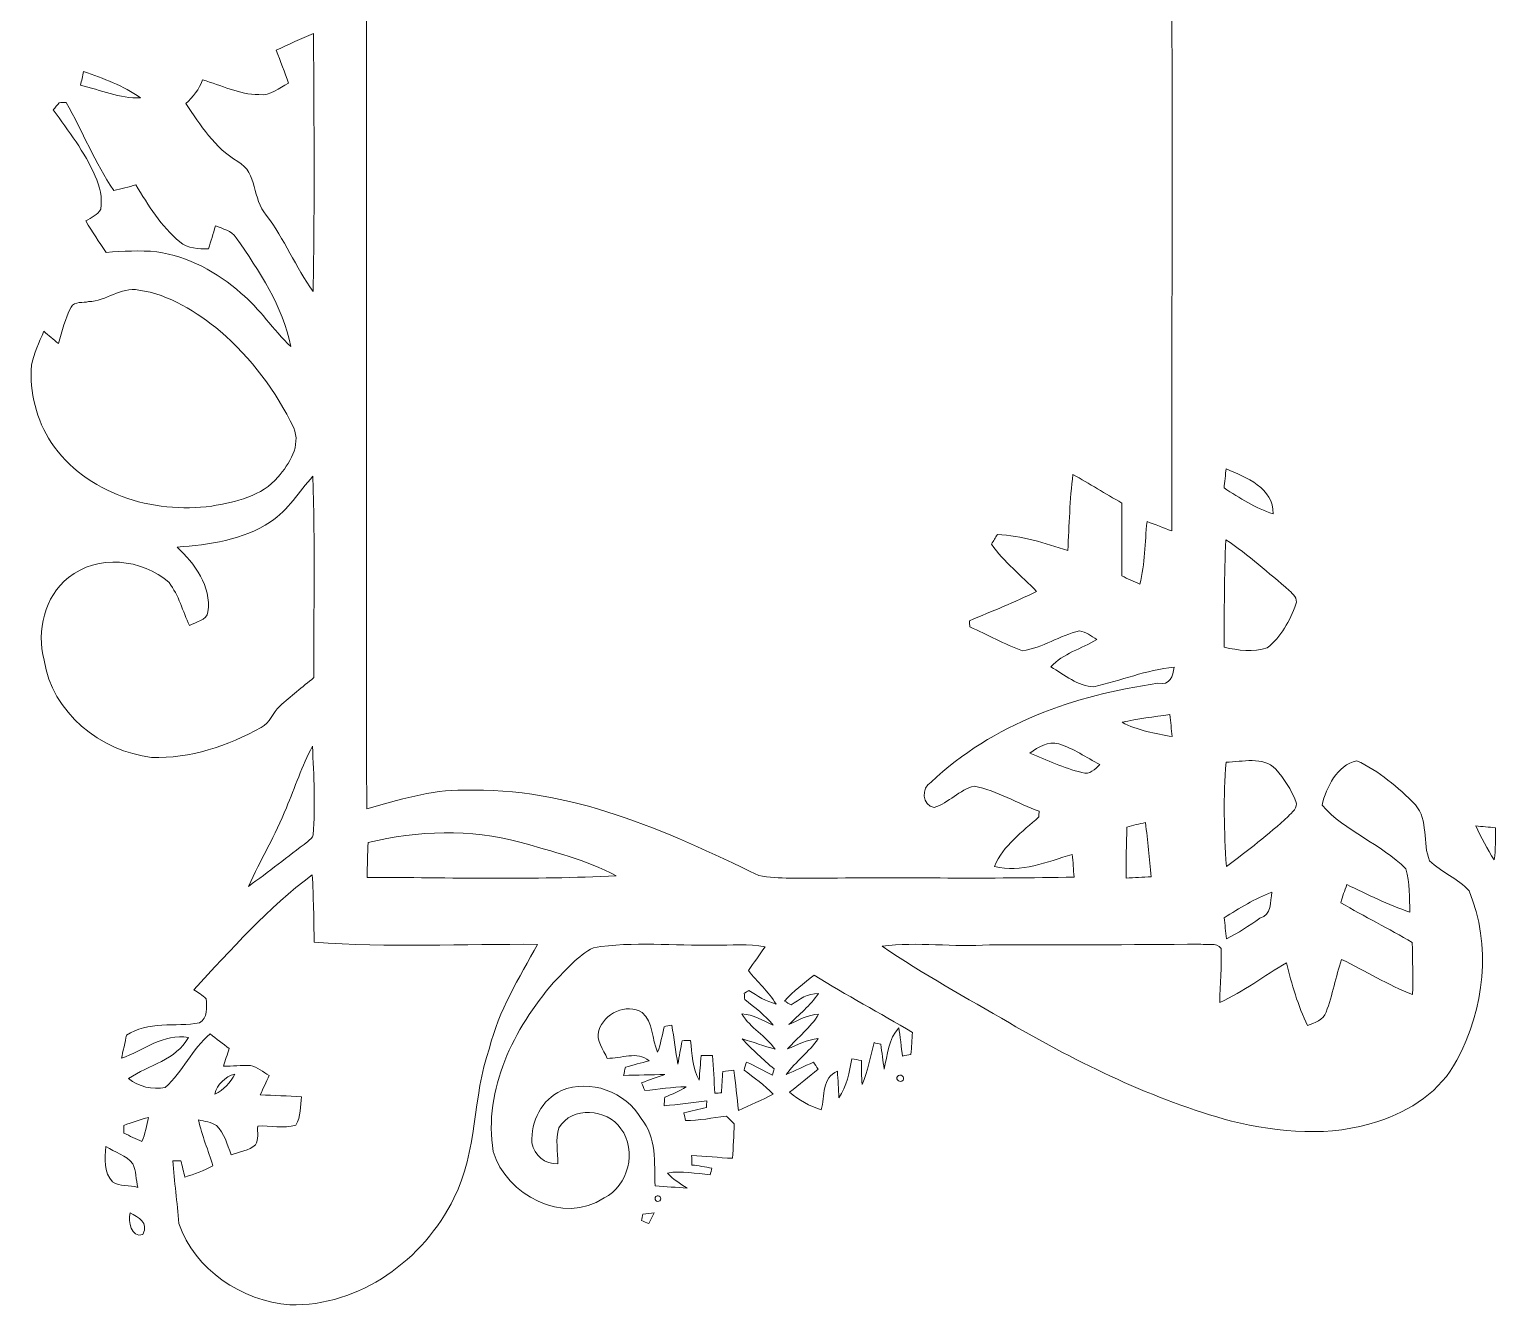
# Model space of a CAD drawing. Header units: centimetres. Extents: x -13.5 to 13.7, y -16.2 to 15.9.
# Drawn here: x -9.41 to 11.26, y -15.43 to 2.59 of the extents above; entities that cross this region are included whole.
import ezdxf

# ---------------------------------------------------------------- set-up
doc = ezdxf.new("R2010")
doc.units = ezdxf.units.CM
doc.header["$MEASUREMENT"] = 0
doc.layers.add('Layer 1', color=7, linetype='Continuous')

msp = doc.modelspace()

# ---------------------------------------------------------------- linework, layer by layer
at = {"layer": 'Layer 1', "color": 252, "lineweight": 9}
for points, knots in [([(-3.5055, 6.69272), (-3.50338, 6.5375), (-3.52314, 6.36781), (-3.65261, 6.26304), (-3.65261, 6.26304), (-3.90696, 5.97905), (-4.3063, 5.95506), (-4.66155, 5.91449), (-4.66155, 5.91449), (-4.65626, 1.14035), (-4.66543, -3.63379), (-4.65696, -8.40793), (-4.65696, -8.40793), (-4.20788, -8.28658), (-3.75632, -8.13312), (-3.28466, -8.14547), (-3.28466, -8.14547), (-1.80864, -8.09361), (-0.42575, -8.71379), (0.87071, -9.34844), (0.87071, -9.34844), (1.16352, -9.39959), (1.46373, -9.38054), (1.76042, -9.38548), (1.76042, -9.38548), (2.9461, -9.37137), (4.13249, -9.39748), (5.31818, -9.36961), (5.31818, -9.36961), (5.31112, -9.26236), (5.30266, -9.15547), (5.29384, -9.04964), (5.29384, -9.04964), (4.93647, -9.15406), (4.57311, -9.31634), (4.19458, -9.21862), (4.19458, -9.21862), (4.31841, -8.92299), (4.59252, -8.73143), (4.82041, -8.52153), (4.82041, -8.52153), (4.82217, -8.50107), (4.82535, -8.4605), (4.82676, -8.44004), (4.82676, -8.44004), (4.51773, -8.3342), (4.23339, -8.15111), (3.91271, -8.0862), (3.91271, -8.0862), (3.70211, -8.13629), (3.55253, -8.32432), (3.34615, -8.38783), (3.34615, -8.38783), (3.17506, -8.36384), (3.15883, -8.10948), (3.30347, -8.03152), (3.30347, -8.03152), (4.16636, -7.20673), (5.33864, -6.80209), (6.5014, -6.63699), (6.5014, -6.63699), (6.67355, -6.6698), (6.71306, -6.53362), (6.72859, -6.41086), (6.72859, -6.41086), (6.33912, -6.44684), (5.97646, -6.60065), (5.59864, -6.68567), (5.59864, -6.68567), (5.3718, -6.6825), (5.17954, -6.51493), (4.99221, -6.40486), (4.99221, -6.40486), (5.15943, -6.2126), (5.42719, -6.15157), (5.6378, -6.01963), (5.6378, -6.01963), (5.56089, -5.97447), (5.48822, -5.90462), (5.39614, -5.89933), (5.39614, -5.89933), (5.11816, -5.96036), (4.87474, -6.13957), (4.59181, -6.17697), (4.59181, -6.17697), (4.33428, -6.08842), (4.09863, -5.94801), (3.8478, -5.84183), (3.8478, -5.84183), (3.84674, -5.81996), (3.84498, -5.77586), (3.84392, -5.75399), (3.84392, -5.75399), (4.16142, -5.62064), (4.48245, -5.49434), (4.79078, -5.34053), (4.79078, -5.34053), (4.58017, -5.11687), (4.32511, -4.93272), (4.15542, -4.67272), (4.15542, -4.67272), (4.18259, -4.62827), (4.20975, -4.58417), (4.23727, -4.54008), (4.23727, -4.54008), (4.58087, -4.55243), (4.90684, -4.66214), (5.2314, -4.76515), (5.2314, -4.76515), (5.24904, -4.40673), (5.25715, -4.04725), (5.30231, -3.69094), (5.30231, -3.69094), (5.53443, -3.82253), (5.76021, -3.96364), (5.99234, -4.09558), (5.99234, -4.09558), (5.99375, -4.43742), (5.99269, -4.77891), (5.99234, -5.1211), (5.99234, -5.1211), (6.0763, -5.16308), (6.16132, -5.20295), (6.2481, -5.24034), (6.2481, -5.24034), (6.31901, -4.95142), (6.31584, -4.6512), (6.34723, -4.35699), (6.34723, -4.35699), (6.46471, -4.3965), (6.57936, -4.44447), (6.69578, -4.48787), (6.69578, -4.48787), (6.70319, -0.7643), (6.6986, 2.95962), (6.69825, 6.68355), (6.69825, 6.68355), (5.92531, 6.73223), (5.14955, 6.69695), (4.37591, 6.70154), (4.37591, 6.70154), (3.91448, 5.9533), (3.04664, 5.40967), (2.14918, 5.51338), (2.14918, 5.51338), (1.26829, 5.55042), (0.45937, 5.96318), (-0.25112, 6.45777), (-0.25112, 6.45777), (-0.43598, 6.56995), (-0.61025, 6.75481), (-0.84873, 6.70648), (-0.84873, 6.70648), (-1.7342, 6.70754), (-2.62003, 6.71247), (-3.5055, 6.69272), (-3.5055, 6.69272), (-3.5055, 6.69272), (-3.5055, 6.69272), (-3.5055, 6.69272)], [0, 0, 0, 0, 0.02439024, 0.02439024, 0.02439024, 0.02439024, 0.04878049, 0.04878049, 0.04878049, 0.04878049, 0.07317073, 0.07317073, 0.07317073, 0.07317073, 0.09756098, 0.09756098, 0.09756098, 0.09756098, 0.12195122, 0.12195122, 0.12195122, 0.12195122, 0.14634146, 0.14634146, 0.14634146, 0.14634146, 0.17073171, 0.17073171, 0.17073171, 0.17073171, 0.19512195, 0.19512195, 0.19512195, 0.19512195, 0.2195122, 0.2195122, 0.2195122, 0.2195122, 0.24390244, 0.24390244, 0.24390244, 0.24390244, 0.26829268, 0.26829268, 0.26829268, 0.26829268, 0.29268293, 0.29268293, 0.29268293, 0.29268293, 0.31707317, 0.31707317, 0.31707317, 0.31707317, 0.34146341, 0.34146341, 0.34146341, 0.34146341, 0.36585366, 0.36585366, 0.36585366, 0.36585366, 0.3902439, 0.3902439, 0.3902439, 0.3902439, 0.41463415, 0.41463415, 0.41463415, 0.41463415, 0.43902439, 0.43902439, 0.43902439, 0.43902439, 0.46341463, 0.46341463, 0.46341463, 0.46341463, 0.48780488, 0.48780488, 0.48780488, 0.48780488, 0.51219512, 0.51219512, 0.51219512, 0.51219512, 0.53658537, 0.53658537, 0.53658537, 0.53658537, 0.56097561, 0.56097561, 0.56097561, 0.56097561, 0.58536585, 0.58536585, 0.58536585, 0.58536585, 0.6097561, 0.6097561, 0.6097561, 0.6097561, 0.63414634, 0.63414634, 0.63414634, 0.63414634, 0.65853659, 0.65853659, 0.65853659, 0.65853659, 0.68292683, 0.68292683, 0.68292683, 0.68292683, 0.70731707, 0.70731707, 0.70731707, 0.70731707, 0.73170732, 0.73170732, 0.73170732, 0.73170732, 0.75609756, 0.75609756, 0.75609756, 0.75609756, 0.7804878, 0.7804878, 0.7804878, 0.7804878, 0.80487805, 0.80487805, 0.80487805, 0.80487805, 0.82926829, 0.82926829, 0.82926829, 0.82926829, 0.85365854, 0.85365854, 0.85365854, 0.85365854, 0.87804878, 0.87804878, 0.87804878, 0.87804878, 0.90243902, 0.90243902, 0.90243902, 0.90243902, 0.92682927, 0.92682927, 0.92682927, 0.92682927, 0.95121951, 0.95121951, 0.95121951, 0.95121951, 1, 1, 1, 1]), ([(-5.93226, 2.29041), (-5.87405, 2.13589), (-5.81478, 1.98208), (-5.7601, 1.8258), (-5.7601, 1.8258), (-5.89274, 1.75736), (-6.01481, 1.64588), (-6.17673, 1.66423), (-6.17673, 1.66423), (-6.45719, 1.66669), (-6.70766, 1.79899), (-6.97189, 1.87166), (-6.97189, 1.87166), (-7.01599, 1.73901), (-7.10877, 1.63353), (-7.20861, 1.53864), (-7.20861, 1.53864), (-6.99941, 1.23736), (-6.8015, 0.91246), (-6.47624, 0.72301), (-6.47624, 0.72301), (-6.18873, 0.55968), (-6.27516, 0.18961), (-6.07372, -0.03405), (-6.07372, -0.03405), (-5.81901, -0.3713), (-5.6585, -0.76747), (-5.41332, -1.11002), (-5.41332, -1.11002), (-5.38898, 0.10248), (-5.40133, 1.31568), (-5.40662, 2.52818), (-5.40662, 2.52818), (-5.58442, 2.45445), (-5.75728, 2.37013), (-5.93226, 2.29041), (-5.93226, 2.29041), (-5.93226, 2.29041), (-5.93226, 2.29041), (-5.93226, 2.29041)], [0, 0, 0, 0, 0.09090909, 0.09090909, 0.09090909, 0.09090909, 0.18181818, 0.18181818, 0.18181818, 0.18181818, 0.27272727, 0.27272727, 0.27272727, 0.27272727, 0.36363636, 0.36363636, 0.36363636, 0.36363636, 0.45454545, 0.45454545, 0.45454545, 0.45454545, 0.54545455, 0.54545455, 0.54545455, 0.54545455, 0.63636364, 0.63636364, 0.63636364, 0.63636364, 0.72727273, 0.72727273, 0.72727273, 0.72727273, 0.81818182, 0.81818182, 0.81818182, 0.81818182, 1, 1, 1, 1]), ([(-8.64864, 1.98984), (-8.66417, 1.92599), (-8.67863, 1.86178), (-8.69239, 1.79722), (-8.69239, 1.79722), (-8.41405, 1.73196), (-8.13888, 1.60461), (-7.84749, 1.61907), (-7.84749, 1.61907), (-8.08843, 1.79475), (-8.37171, 1.8893), (-8.64864, 1.98984), (-8.64864, 1.98984), (-8.64864, 1.98984), (-8.64864, 1.98984), (-8.64864, 1.98984)], [0, 0, 0, 0, 0.2, 0.2, 0.2, 0.2, 0.4, 0.4, 0.4, 0.4, 0.6, 0.6, 0.6, 0.6, 1, 1, 1, 1]), ([(-8.99437, 1.55098), (-9.02224, 1.51712), (-9.04975, 1.4836), (-9.07692, 1.44938), (-9.07692, 1.44938), (-8.86102, 1.15199), (-8.63524, 0.85531), (-8.48601, 0.51699), (-8.48601, 0.51699), (-8.42004, 0.37094), (-8.38159, 0.21078), (-8.40734, 0.04921), (-8.40734, 0.04921), (-8.45109, -0.03299), (-8.54175, -0.06933), (-8.61619, -0.11695), (-8.61619, -0.11695), (-8.53152, -0.27111), (-8.42886, -0.41328), (-8.3315, -0.56004), (-8.3315, -0.56004), (-8.09408, -0.54346), (-7.85525, -0.52794), (-7.61748, -0.55228), (-7.61748, -0.55228), (-7.17403, -0.6186), (-6.7634, -0.83732), (-6.43038, -1.13295), (-6.43038, -1.13295), (-6.16579, -1.35555), (-5.97494, -1.64871), (-5.728, -1.88931), (-5.728, -1.88931), (-5.83771, -1.31816), (-6.17285, -0.8218), (-6.49846, -0.35331), (-6.49846, -0.35331), (-6.56408, -0.25383), (-6.68614, -0.22631), (-6.79056, -0.18715), (-6.79056, -0.18715), (-6.82055, -0.2951), (-6.85371, -0.40199), (-6.88758, -0.50889), (-6.88758, -0.50889), (-7.02869, -0.51453), (-7.18179, -0.50606), (-7.29433, -0.40976), (-7.29433, -0.40976), (-7.55503, -0.19103), (-7.73813, 0.10248), (-7.91099, 0.3914), (-7.91099, 0.3914), (-8.0147, 0.36424), (-8.11948, 0.33884), (-8.22355, 0.31273), (-8.22355, 0.31273), (-8.49131, 0.7022), (-8.66099, 1.14564), (-8.89488, 1.55416), (-8.89488, 1.55416), (-8.91958, 1.55345), (-8.96967, 1.55169), (-8.99437, 1.55098), (-8.99437, 1.55098), (-8.99437, 1.55098), (-8.99437, 1.55098), (-8.99437, 1.55098)], [0, 0, 0, 0, 0.05555556, 0.05555556, 0.05555556, 0.05555556, 0.11111111, 0.11111111, 0.11111111, 0.11111111, 0.16666667, 0.16666667, 0.16666667, 0.16666667, 0.22222222, 0.22222222, 0.22222222, 0.22222222, 0.27777778, 0.27777778, 0.27777778, 0.27777778, 0.33333333, 0.33333333, 0.33333333, 0.33333333, 0.38888889, 0.38888889, 0.38888889, 0.38888889, 0.44444444, 0.44444444, 0.44444444, 0.44444444, 0.5, 0.5, 0.5, 0.5, 0.55555556, 0.55555556, 0.55555556, 0.55555556, 0.61111111, 0.61111111, 0.61111111, 0.61111111, 0.66666667, 0.66666667, 0.66666667, 0.66666667, 0.72222222, 0.72222222, 0.72222222, 0.72222222, 0.77777778, 0.77777778, 0.77777778, 0.77777778, 0.83333333, 0.83333333, 0.83333333, 0.83333333, 0.88888889, 0.88888889, 0.88888889, 0.88888889, 1, 1, 1, 1]), ([(-8.57844, -1.25501), (-8.65041, -1.27759), (-8.78023, -1.24372), (-8.82539, -1.33156), (-8.82539, -1.33156), (-8.9157, -1.49031), (-8.94533, -1.67446), (-9.00566, -1.84556), (-9.00566, -1.84556), (-9.0748, -1.78876), (-9.14183, -1.7295), (-9.21133, -1.67341), (-9.21133, -1.67341), (-9.27447, -1.82969), (-9.34997, -1.98385), (-9.3856, -2.14966), (-9.3856, -2.14966), (-9.41488, -2.53101), (-9.31398, -2.92189), (-9.10584, -3.24291), (-9.10584, -3.24291), (-8.61936, -3.96011), (-7.67392, -4.25539), (-6.84136, -4.13685), (-6.84136, -4.13685), (-6.50693, -4.07759), (-6.1344, -4.0035), (-5.9058, -3.72693), (-5.9058, -3.72693), (-5.74952, -3.54101), (-5.58054, -3.28842), (-5.68672, -3.03372), (-5.68672, -3.03372), (-5.93614, -2.5176), (-6.28891, -2.04841), (-6.72177, -1.67164), (-6.72177, -1.67164), (-7.05585, -1.39965), (-7.43721, -1.15518), (-7.87077, -1.09062), (-7.87077, -1.09062), (-8.12971, -1.0437), (-8.33009, -1.24725), (-8.57844, -1.25501), (-8.57844, -1.25501), (-8.57844, -1.25501), (-8.57844, -1.25501), (-8.57844, -1.25501)], [0, 0, 0, 0, 0.07692308, 0.07692308, 0.07692308, 0.07692308, 0.15384615, 0.15384615, 0.15384615, 0.15384615, 0.23076923, 0.23076923, 0.23076923, 0.23076923, 0.30769231, 0.30769231, 0.30769231, 0.30769231, 0.38461538, 0.38461538, 0.38461538, 0.38461538, 0.46153846, 0.46153846, 0.46153846, 0.46153846, 0.53846154, 0.53846154, 0.53846154, 0.53846154, 0.61538462, 0.61538462, 0.61538462, 0.61538462, 0.69230769, 0.69230769, 0.69230769, 0.69230769, 0.76923077, 0.76923077, 0.76923077, 0.76923077, 0.84615385, 0.84615385, 0.84615385, 0.84615385, 1, 1, 1, 1]), ([(-6.01304, -4.35981), (-6.40004, -4.61945), (-6.87841, -4.67943), (-7.33173, -4.71717), (-7.33173, -4.71717), (-7.08372, -4.94789), (-6.84419, -5.27033), (-6.89534, -5.6291), (-6.89534, -5.6291), (-6.91545, -5.75152), (-7.07102, -5.77127), (-7.15498, -5.82243), (-7.15498, -5.82243), (-7.25235, -5.62134), (-7.30527, -5.39415), (-7.44497, -5.21706), (-7.44497, -5.21706), (-7.82456, -4.87733), (-8.45462, -4.81771), (-8.86172, -5.14509), (-8.86172, -5.14509), (-9.20356, -5.41461), (-9.31504, -5.89827), (-9.20568, -6.30926), (-9.20568, -6.30926), (-9.09914, -7.04833), (-8.40734, -7.59619), (-7.68979, -7.68262), (-7.68979, -7.68262), (-7.14758, -7.70238), (-6.61629, -7.51646), (-6.14569, -7.26105), (-6.14569, -7.26105), (-6.01939, -7.19826), (-5.98094, -7.0508), (-5.88357, -6.95872), (-5.88357, -6.95872), (-5.72764, -6.81902), (-5.5636, -6.68955), (-5.40274, -6.55656), (-5.40274, -6.55656), (-5.4045, -5.61005), (-5.38757, -4.6632), (-5.41473, -3.7174), (-5.41473, -3.7174), (-5.61546, -3.93118), (-5.76116, -4.19683), (-6.01304, -4.35981), (-6.01304, -4.35981), (-6.01304, -4.35981), (-6.01304, -4.35981), (-6.01304, -4.35981)], [0, 0, 0, 0, 0.07142857, 0.07142857, 0.07142857, 0.07142857, 0.14285714, 0.14285714, 0.14285714, 0.14285714, 0.21428571, 0.21428571, 0.21428571, 0.21428571, 0.28571429, 0.28571429, 0.28571429, 0.28571429, 0.35714286, 0.35714286, 0.35714286, 0.35714286, 0.42857143, 0.42857143, 0.42857143, 0.42857143, 0.5, 0.5, 0.5, 0.5, 0.57142857, 0.57142857, 0.57142857, 0.57142857, 0.64285714, 0.64285714, 0.64285714, 0.64285714, 0.71428571, 0.71428571, 0.71428571, 0.71428571, 0.78571429, 0.78571429, 0.78571429, 0.78571429, 0.85714286, 0.85714286, 0.85714286, 0.85714286, 1, 1, 1, 1]), ([(7.46236, -3.61192), (7.45531, -3.6793), (7.44155, -3.81371), (7.43449, -3.88109), (7.43449, -3.88109), (7.6511, -4.02679), (7.87688, -4.16543), (8.12594, -4.24904), (8.12594, -4.24904), (8.13264, -3.88215), (7.74494, -3.73257), (7.46236, -3.61192), (7.46236, -3.61192), (7.46236, -3.61192), (7.46236, -3.61192), (7.46236, -3.61192)], [0, 0, 0, 0, 0.2, 0.2, 0.2, 0.2, 0.4, 0.4, 0.4, 0.4, 0.6, 0.6, 0.6, 0.6, 1, 1, 1, 1]), ([(7.45954, -4.61169), (7.43344, -5.11652), (7.43908, -5.62275), (7.43485, -6.12864), (7.43485, -6.12864), (7.63205, -6.17238), (7.84866, -6.20166), (8.04268, -6.13816), (8.04268, -6.13816), (8.2353, -5.98364), (8.36653, -5.75469), (8.4452, -5.52186), (8.4452, -5.52186), (8.47872, -5.44072), (8.40746, -5.37792), (8.35419, -5.32889), (8.35419, -5.32889), (8.06314, -5.08089), (7.77598, -4.82653), (7.45954, -4.61169), (7.45954, -4.61169), (7.45954, -4.61169), (7.45954, -4.61169), (7.45954, -4.61169)], [0, 0, 0, 0, 0.14285714, 0.14285714, 0.14285714, 0.14285714, 0.28571429, 0.28571429, 0.28571429, 0.28571429, 0.42857143, 0.42857143, 0.42857143, 0.42857143, 0.57142857, 0.57142857, 0.57142857, 0.57142857, 0.71428571, 0.71428571, 0.71428571, 0.71428571, 1, 1, 1, 1]), ([(5.99516, -7.18626), (6.21177, -7.30515), (6.46259, -7.34254), (6.70248, -7.38911), (6.70248, -7.38911), (6.69119, -7.28539), (6.68096, -7.18132), (6.67108, -7.07902), (6.67108, -7.07902), (6.4446, -7.11006), (6.21776, -7.13652), (5.99516, -7.18626), (5.99516, -7.18626), (5.99516, -7.18626), (5.99516, -7.18626), (5.99516, -7.18626)], [0, 0, 0, 0, 0.2, 0.2, 0.2, 0.2, 0.4, 0.4, 0.4, 0.4, 0.6, 0.6, 0.6, 0.6, 1, 1, 1, 1]), ([(-5.79009, -8.39276), (-5.93966, -8.77553), (-6.15768, -9.12584), (-6.32419, -9.50084), (-6.32419, -9.50084), (-6.04162, -9.29623), (-5.76645, -9.08103), (-5.48917, -8.86972), (-5.48917, -8.86972), (-5.462, -8.84044), (-5.41544, -8.81786), (-5.41367, -8.77341), (-5.41367, -8.77341), (-5.3791, -8.35784), (-5.40097, -7.9405), (-5.4232, -7.52564), (-5.4232, -7.52564), (-5.57383, -7.80151), (-5.66556, -8.1049), (-5.79009, -8.39276), (-5.79009, -8.39276), (-5.79009, -8.39276), (-5.79009, -8.39276), (-5.79009, -8.39276)], [0, 0, 0, 0, 0.14285714, 0.14285714, 0.14285714, 0.14285714, 0.28571429, 0.28571429, 0.28571429, 0.28571429, 0.42857143, 0.42857143, 0.42857143, 0.42857143, 0.57142857, 0.57142857, 0.57142857, 0.57142857, 0.71428571, 0.71428571, 0.71428571, 0.71428571, 1, 1, 1, 1]), ([(4.69659, -7.62089), (4.93718, -7.7179), (5.17354, -7.83679), (5.42754, -7.89323), (5.42754, -7.89323), (5.54361, -7.93592), (5.61063, -7.84702), (5.68084, -7.78387), (5.68084, -7.78387), (5.49175, -7.68121), (5.31042, -7.55703), (5.10369, -7.49283), (5.10369, -7.49283), (4.94776, -7.44803), (4.81406, -7.53587), (4.69659, -7.62089), (4.69659, -7.62089), (4.69659, -7.62089), (4.69659, -7.62089), (4.69659, -7.62089)], [0, 0, 0, 0, 0.16666667, 0.16666667, 0.16666667, 0.16666667, 0.33333333, 0.33333333, 0.33333333, 0.33333333, 0.5, 0.5, 0.5, 0.5, 0.66666667, 0.66666667, 0.66666667, 0.66666667, 1, 1, 1, 1]), ([(8.81527, -8.35466), (9.14123, -8.72896), (9.64994, -8.89971), (9.99813, -9.25425), (9.99813, -9.25425), (10.05352, -9.4511), (10.04681, -9.66065), (10.05528, -9.86314), (10.05528, -9.86314), (9.74695, -9.76084), (9.45697, -9.61338), (9.16381, -9.47579), (9.16381, -9.47579), (9.13806, -9.56328), (9.10102, -9.63913), (9.08091, -9.7312), (9.08091, -9.7312), (9.41217, -9.92664), (9.75718, -10.09739), (10.08879, -10.29283), (10.08879, -10.29283), (10.08774, -10.53659), (10.10502, -10.78213), (10.09303, -11.0266), (10.09303, -11.0266), (9.74413, -10.89396), (9.42839, -10.69041), (9.09184, -10.5313), (9.09184, -10.5313), (9.00824, -10.77613), (8.96449, -11.03331), (8.87242, -11.27531), (8.87242, -11.27531), (8.8382, -11.38961), (8.70485, -11.42277), (8.61101, -11.46475), (8.61101, -11.46475), (8.47801, -11.18112), (8.38382, -10.88196), (8.31644, -10.57716), (8.31644, -10.57716), (8.00035, -10.76096), (7.70754, -10.98815), (7.37276, -11.13702), (7.37276, -11.13702), (7.37629, -10.88267), (7.40592, -10.62973), (7.39181, -10.37573), (7.39181, -10.37573), (7.3269, -10.28683), (7.18896, -10.33269), (7.10429, -10.31611), (7.10429, -10.31611), (6.11087, -10.32387), (5.11745, -10.33092), (4.12403, -10.32316), (4.12403, -10.32316), (3.62061, -10.36444), (3.11191, -10.27483), (2.61167, -10.34574), (2.61167, -10.34574), (3.18811, -10.73909), (3.80476, -11.07282), (4.4059, -11.42701), (4.4059, -11.42701), (5.39579, -12.00027), (6.43296, -12.50862), (7.54033, -12.81095), (7.54033, -12.81095), (8.21272, -12.97535), (8.93592, -13.03779), (9.60337, -12.8173), (9.60337, -12.8173), (10.0581, -12.66949), (10.49272, -12.38762), (10.71427, -11.94982), (10.71427, -11.94982), (11.11114, -11.23157), (11.20534, -10.32951), (10.88995, -9.56434), (10.88995, -9.56434), (10.73402, -9.3883), (10.49837, -9.30364), (10.33256, -9.13959), (10.33256, -9.13959), (10.22673, -8.89018), (10.32057, -8.56598), (10.13148, -8.34902), (10.13148, -8.34902), (9.88665, -8.10666), (9.62101, -7.8703), (9.30386, -7.72813), (9.30386, -7.72813), (9.02905, -7.79198), (8.87489, -8.10384), (8.81527, -8.35466), (8.81527, -8.35466), (8.81527, -8.35466), (8.81527, -8.35466), (8.81527, -8.35466)], [0, 0, 0, 0, 0.03846154, 0.03846154, 0.03846154, 0.03846154, 0.07692308, 0.07692308, 0.07692308, 0.07692308, 0.11538462, 0.11538462, 0.11538462, 0.11538462, 0.15384615, 0.15384615, 0.15384615, 0.15384615, 0.19230769, 0.19230769, 0.19230769, 0.19230769, 0.23076923, 0.23076923, 0.23076923, 0.23076923, 0.26923077, 0.26923077, 0.26923077, 0.26923077, 0.30769231, 0.30769231, 0.30769231, 0.30769231, 0.34615385, 0.34615385, 0.34615385, 0.34615385, 0.38461538, 0.38461538, 0.38461538, 0.38461538, 0.42307692, 0.42307692, 0.42307692, 0.42307692, 0.46153846, 0.46153846, 0.46153846, 0.46153846, 0.5, 0.5, 0.5, 0.5, 0.53846154, 0.53846154, 0.53846154, 0.53846154, 0.57692308, 0.57692308, 0.57692308, 0.57692308, 0.61538462, 0.61538462, 0.61538462, 0.61538462, 0.65384615, 0.65384615, 0.65384615, 0.65384615, 0.69230769, 0.69230769, 0.69230769, 0.69230769, 0.73076923, 0.73076923, 0.73076923, 0.73076923, 0.76923077, 0.76923077, 0.76923077, 0.76923077, 0.80769231, 0.80769231, 0.80769231, 0.80769231, 0.84615385, 0.84615385, 0.84615385, 0.84615385, 0.88461538, 0.88461538, 0.88461538, 0.88461538, 0.92307692, 0.92307692, 0.92307692, 0.92307692, 1, 1, 1, 1]), ([(7.46342, -7.74789), (7.42109, -8.23648), (7.4352, -8.72861), (7.4666, -9.21826), (7.4666, -9.21826), (7.76822, -8.99848), (8.06244, -8.76706), (8.33761, -8.51447), (8.33761, -8.51447), (8.38876, -8.4605), (8.48507, -8.391), (8.44485, -8.30422), (8.44485, -8.30422), (8.38488, -8.13453), (8.27799, -7.98284), (8.16263, -7.84737), (8.16263, -7.84737), (7.97954, -7.65899), (7.69484, -7.74753), (7.46342, -7.74789), (7.46342, -7.74789), (7.46342, -7.74789), (7.46342, -7.74789), (7.46342, -7.74789)], [0, 0, 0, 0, 0.14285714, 0.14285714, 0.14285714, 0.14285714, 0.28571429, 0.28571429, 0.28571429, 0.28571429, 0.42857143, 0.42857143, 0.42857143, 0.42857143, 0.57142857, 0.57142857, 0.57142857, 0.57142857, 0.71428571, 0.71428571, 0.71428571, 0.71428571, 1, 1, 1, 1]), ([(6.06254, -8.6637), (6.06042, -8.90288), (6.04914, -9.14347), (6.05231, -9.38372), (6.05231, -9.38372), (6.1712, -9.37913), (6.28761, -9.37031), (6.40756, -9.36537), (6.40756, -9.36537), (6.38216, -9.11031), (6.35641, -8.85631), (6.32642, -8.60231), (6.32642, -8.60231), (6.23752, -8.61854), (6.14932, -8.63936), (6.06254, -8.6637), (6.06254, -8.6637), (6.06254, -8.6637), (6.06254, -8.6637), (6.06254, -8.6637)], [0, 0, 0, 0, 0.16666667, 0.16666667, 0.16666667, 0.16666667, 0.33333333, 0.33333333, 0.33333333, 0.33333333, 0.5, 0.5, 0.5, 0.5, 0.66666667, 0.66666667, 0.66666667, 0.66666667, 1, 1, 1, 1]), ([(10.98309, -8.64782), (11.05999, -8.81292), (11.14536, -8.97414), (11.24379, -9.12795), (11.24379, -9.12795), (11.26425, -8.97767), (11.26107, -8.82562), (11.26072, -8.67499), (11.26072, -8.67499), (11.16794, -8.66511), (11.07516, -8.65629), (10.98309, -8.64782), (10.98309, -8.64782), (10.98309, -8.64782), (10.98309, -8.64782), (10.98309, -8.64782)], [0, 0, 0, 0, 0.2, 0.2, 0.2, 0.2, 0.4, 0.4, 0.4, 0.4, 0.6, 0.6, 0.6, 0.6, 1, 1, 1, 1]), ([(-4.63686, -8.88348), (-4.64497, -9.04681), (-4.6485, -9.20909), (-4.65132, -9.37349), (-4.65132, -9.37349), (-3.48045, -9.37701), (-2.30746, -9.41123), (-1.1373, -9.35126), (-1.1373, -9.35126), (-1.5624, -9.12619), (-2.03583, -9.00801), (-2.49585, -8.87783), (-2.49585, -8.87783), (-3.19541, -8.68804), (-3.93659, -8.71132), (-4.63686, -8.88348), (-4.63686, -8.88348), (-4.63686, -8.88348), (-4.63686, -8.88348), (-4.63686, -8.88348)], [0, 0, 0, 0, 0.16666667, 0.16666667, 0.16666667, 0.16666667, 0.33333333, 0.33333333, 0.33333333, 0.33333333, 0.5, 0.5, 0.5, 0.5, 0.66666667, 0.66666667, 0.66666667, 0.66666667, 1, 1, 1, 1]), ([(-7.0936, -10.95746), (-7.03504, -10.99767), (-6.97224, -11.03401), (-6.9218, -11.08552), (-6.9218, -11.08552), (-6.91263, -11.19876), (-6.89887, -11.36209), (-7.01564, -11.42418), (-7.01564, -11.42418), (-7.35148, -11.48945), (-7.74836, -11.39173), (-8.04469, -11.60092), (-8.04469, -11.60092), (-8.06198, -11.68206), (-8.09725, -11.84399), (-8.11454, -11.92513), (-8.11454, -11.92513), (-7.8048, -11.81471), (-7.5187, -11.56953), (-7.17121, -11.63056), (-7.17121, -11.63056), (-7.34689, -11.953), (-7.73072, -12.02108), (-8.01506, -12.20947), (-8.01506, -12.20947), (-7.87112, -12.32765), (-7.68239, -12.3721), (-7.49753, -12.33506), (-7.49753, -12.33506), (-7.252, -12.11527), (-7.11759, -11.79636), (-6.86606, -11.58082), (-6.86606, -11.58082), (-6.7761, -11.64961), (-6.68579, -11.71875), (-6.59513, -11.78825), (-6.59513, -11.78825), (-6.62299, -11.8708), (-6.65192, -11.95335), (-6.67873, -12.03661), (-6.67873, -12.03661), (-6.55138, -12.04013), (-6.42403, -12.01756), (-6.29703, -12.02673), (-6.29703, -12.02673), (-6.1986, -12.05178), (-6.11782, -12.1181), (-6.03139, -12.16925), (-6.03139, -12.16925), (-6.07478, -12.25886), (-6.11746, -12.34881), (-6.15733, -12.44018), (-6.15733, -12.44018), (-5.96365, -12.4483), (-5.76927, -12.45712), (-5.57489, -12.46735), (-5.57489, -12.46735), (-5.59712, -12.59893), (-5.58442, -12.74781), (-5.65568, -12.86704), (-5.65568, -12.86704), (-5.82995, -12.91926), (-6.01657, -12.87163), (-6.19437, -12.88116), (-6.19437, -12.88116), (-6.20143, -12.96829), (-6.17708, -13.06636), (-6.2233, -13.14574), (-6.2233, -13.14574), (-6.32031, -13.22758), (-6.45366, -13.24699), (-6.57008, -13.28473), (-6.57008, -13.28473), (-6.62335, -13.14221), (-6.66215, -12.98311), (-6.77539, -12.87445), (-6.77539, -12.87445), (-6.84913, -12.82295), (-6.94261, -12.81448), (-7.02763, -12.79402), (-7.02763, -12.79402), (-6.98494, -13.01768), (-6.8844, -13.2237), (-6.82725, -13.44348), (-6.82725, -13.44348), (-6.95355, -13.50628), (-7.08443, -13.55955), (-7.21954, -13.60047), (-7.21954, -13.60047), (-7.23859, -13.52427), (-7.25835, -13.44877), (-7.27704, -13.37293), (-7.27704, -13.37293), (-7.30597, -13.37222), (-7.36312, -13.37011), (-7.39205, -13.3694), (-7.39205, -13.3694), (-7.36912, -13.66432), (-7.33031, -13.95854), (-7.30421, -14.25311), (-7.30421, -14.25311), (-7.08302, -14.90822), (-6.41803, -15.34672), (-5.74281, -15.40281), (-5.74281, -15.40281), (-4.75751, -15.42786), (-3.84875, -14.76428), (-3.42718, -13.89716), (-3.42718, -13.89716), (-3.08781, -13.24134), (-3.17071, -12.46876), (-2.92729, -11.78261), (-2.92729, -11.78261), (-2.79465, -11.2545), (-2.50925, -10.78883), (-2.24679, -10.31893), (-2.24679, -10.31893), (-3.29701, -10.30976), (-4.35075, -10.36902), (-5.3985, -10.28859), (-5.3985, -10.28859), (-5.40203, -9.97074), (-5.40697, -9.65359), (-5.42531, -9.33715), (-5.42531, -9.33715), (-6.04938, -9.80141), (-6.56514, -10.3916), (-7.0936, -10.95746), (-7.0936, -10.95746), (-7.0936, -10.95746), (-7.0936, -10.95746), (-7.0936, -10.95746)], [0, 0, 0, 0, 0.02941176, 0.02941176, 0.02941176, 0.02941176, 0.05882353, 0.05882353, 0.05882353, 0.05882353, 0.08823529, 0.08823529, 0.08823529, 0.08823529, 0.11764706, 0.11764706, 0.11764706, 0.11764706, 0.14705882, 0.14705882, 0.14705882, 0.14705882, 0.17647059, 0.17647059, 0.17647059, 0.17647059, 0.20588235, 0.20588235, 0.20588235, 0.20588235, 0.23529412, 0.23529412, 0.23529412, 0.23529412, 0.26470588, 0.26470588, 0.26470588, 0.26470588, 0.29411765, 0.29411765, 0.29411765, 0.29411765, 0.32352941, 0.32352941, 0.32352941, 0.32352941, 0.35294118, 0.35294118, 0.35294118, 0.35294118, 0.38235294, 0.38235294, 0.38235294, 0.38235294, 0.41176471, 0.41176471, 0.41176471, 0.41176471, 0.44117647, 0.44117647, 0.44117647, 0.44117647, 0.47058824, 0.47058824, 0.47058824, 0.47058824, 0.5, 0.5, 0.5, 0.5, 0.52941176, 0.52941176, 0.52941176, 0.52941176, 0.55882353, 0.55882353, 0.55882353, 0.55882353, 0.58823529, 0.58823529, 0.58823529, 0.58823529, 0.61764706, 0.61764706, 0.61764706, 0.61764706, 0.64705882, 0.64705882, 0.64705882, 0.64705882, 0.67647059, 0.67647059, 0.67647059, 0.67647059, 0.70588235, 0.70588235, 0.70588235, 0.70588235, 0.73529412, 0.73529412, 0.73529412, 0.73529412, 0.76470588, 0.76470588, 0.76470588, 0.76470588, 0.79411765, 0.79411765, 0.79411765, 0.79411765, 0.82352941, 0.82352941, 0.82352941, 0.82352941, 0.85294118, 0.85294118, 0.85294118, 0.85294118, 0.88235294, 0.88235294, 0.88235294, 0.88235294, 0.91176471, 0.91176471, 0.91176471, 0.91176471, 0.94117647, 0.94117647, 0.94117647, 0.94117647, 1, 1, 1, 1]), ([(7.4352, -9.94252), (7.44543, -10.04094), (7.45672, -10.14007), (7.46871, -10.24026), (7.46871, -10.24026), (7.63381, -10.15842), (7.78621, -10.05435), (7.93861, -9.95134), (7.93861, -9.95134), (8.10759, -9.90089), (8.08572, -9.71744), (8.10689, -9.58374), (8.10689, -9.58374), (7.86771, -9.67229), (7.65145, -9.81022), (7.4352, -9.94252), (7.4352, -9.94252), (7.4352, -9.94252), (7.4352, -9.94252), (7.4352, -9.94252)], [0, 0, 0, 0, 0.16666667, 0.16666667, 0.16666667, 0.16666667, 0.33333333, 0.33333333, 0.33333333, 0.33333333, 0.5, 0.5, 0.5, 0.5, 0.66666667, 0.66666667, 0.66666667, 0.66666667, 1, 1, 1, 1]), ([(-1.45939, -10.36514), (-1.68269, -10.47803), (-1.84779, -10.68088), (-2.02066, -10.85692), (-2.02066, -10.85692), (-2.58122, -11.50462), (-3.01478, -12.36046), (-2.87261, -13.23922), (-2.87261, -13.23922), (-2.69411, -13.85517), (-1.87954, -14.27886), (-1.31051, -13.89504), (-1.31051, -13.89504), (-0.96691, -13.72041), (-0.84132, -13.22864), (-1.07204, -12.91784), (-1.07204, -12.91784), (-1.26818, -12.63492), (-1.76348, -12.59047), (-1.94551, -12.90726), (-1.94551, -12.90726), (-2.00443, -13.06848), (-1.95574, -13.24452), (-1.96033, -13.41279), (-1.96033, -13.41279), (-2.1473, -13.41949), (-2.29371, -13.29567), (-2.32687, -13.11646), (-2.32687, -13.11646), (-2.34345, -12.81907), (-2.18893, -12.50439), (-1.90953, -12.38021), (-1.90953, -12.38021), (-1.50419, -12.21299), (-1.00571, -12.39609), (-0.78734, -12.77285), (-0.78734, -12.77285), (-0.56404, -13.03849), (-0.60249, -13.40115), (-0.5912, -13.72324), (-0.5912, -13.72324), (-0.44021, -13.73629), (-0.29028, -13.74476), (-0.13859, -13.7564), (-0.13859, -13.7564), (-0.23595, -13.69149), (-0.33826, -13.63151), (-0.41658, -13.54367), (-0.41658, -13.54367), (-0.21584, -13.50628), (-0.01335, -13.55037), (0.18703, -13.56943), (0.18703, -13.56943), (0.19302, -13.54508), (0.20573, -13.49675), (0.21172, -13.47276), (0.21172, -13.47276), (0.11929, -13.46042), (0.01946, -13.43643), (-0.07085, -13.43008), (-0.07085, -13.43008), (-0.07226, -13.38457), (-0.07368, -13.33941), (-0.07473, -13.29461), (-0.07473, -13.29461), (0.11753, -13.30766), (0.30909, -13.32495), (0.50171, -13.33589), (0.50171, -13.33589), (0.51405, -13.17361), (0.51829, -13.00992), (0.52605, -12.8487), (0.52605, -12.8487), (0.48724, -12.81201), (0.44879, -12.77532), (0.41034, -12.73899), (0.41034, -12.73899), (0.22054, -12.76932), (0.03075, -12.80037), (-0.16187, -12.80213), (-0.16187, -12.80213), (-0.16751, -12.77532), (-0.1781, -12.72241), (-0.18374, -12.69595), (-0.18374, -12.69595), (-0.07897, -12.66878), (0.02687, -12.64409), (0.1327, -12.61869), (0.1327, -12.61869), (0.13446, -12.59505), (0.13799, -12.54707), (0.13976, -12.52309), (0.13976, -12.52309), (-0.06168, -12.54813), (-0.26276, -12.57565), (-0.4642, -12.59646), (-0.4642, -12.59646), (-0.46103, -12.55484), (-0.45714, -12.51391), (-0.45326, -12.47334), (-0.45326, -12.47334), (-0.3499, -12.43136), (-0.24654, -12.38762), (-0.15199, -12.32729), (-0.15199, -12.32729), (-0.34778, -12.33012), (-0.54146, -12.36187), (-0.73549, -12.37951), (-0.73549, -12.37951), (-0.75066, -12.34282), (-0.76512, -12.30613), (-0.77958, -12.27014), (-0.77958, -12.27014), (-0.67093, -12.22922), (-0.56086, -12.19183), (-0.45115, -12.15267), (-0.45115, -12.15267), (-0.64518, -12.15761), (-0.83956, -12.16184), (-1.03323, -12.16713), (-1.03323, -12.16713), (-1.02512, -12.12762), (-1.017, -12.08882), (-1.00854, -12.05001), (-1.00854, -12.05001), (-0.89741, -12.01932), (-0.78488, -11.99216), (-0.6741, -11.95899), (-0.6741, -11.95899), (-0.84273, -11.81788), (-1.07239, -11.93042), (-1.26395, -11.92583), (-1.26395, -11.92583), (-1.31545, -11.80201), (-1.42869, -11.67642), (-1.38354, -11.53354), (-1.38354, -11.53354), (-1.31334, -11.29224), (-0.99196, -11.14408), (-0.77041, -11.27778), (-0.77041, -11.27778), (-0.61237, -11.41642), (-0.63671, -11.65561), (-0.55592, -11.83764), (-0.55592, -11.83764), (-0.5083, -11.72369), (-0.49066, -11.59846), (-0.46349, -11.47992), (-0.46349, -11.47992), (-0.42786, -11.47251), (-0.39153, -11.46546), (-0.35554, -11.45911), (-0.35554, -11.45911), (-0.31991, -11.64044), (-0.30333, -11.82564), (-0.26876, -12.00732), (-0.26876, -12.00732), (-0.25077, -11.89444), (-0.2289, -11.78825), (-0.20985, -11.67713), (-0.20985, -11.67713), (-0.17034, -11.67607), (-0.13047, -11.67571), (-0.09061, -11.67571), (-0.09061, -11.67571), (-0.0638, -11.86163), (-0.06838, -12.06412), (0.03004, -12.23204), (0.03004, -12.23204), (0.04168, -12.11739), (0.04909, -12.00239), (0.06073, -11.88773), (0.06073, -11.88773), (0.1133, -11.88703), (0.16586, -11.88667), (0.21878, -11.88703), (0.21878, -11.88703), (0.23571, -12.06306), (0.24206, -12.23839), (0.25264, -12.41584), (0.25264, -12.41584), (0.27593, -12.41549), (0.32179, -12.41443), (0.34472, -12.41408), (0.34472, -12.41408), (0.35177, -12.31354), (0.35707, -12.20982), (0.36589, -12.11175), (0.36589, -12.11175), (0.41774, -12.10575), (0.46996, -12.10011), (0.52217, -12.09481), (0.52217, -12.09481), (0.54474, -12.2839), (0.56626, -12.47299), (0.58673, -12.66243), (0.58673, -12.66243), (0.75147, -12.588), (0.91481, -12.51074), (1.07744, -12.43172), (1.07744, -12.43172), (0.95044, -12.30577), (0.80545, -12.19924), (0.66469, -12.09058), (0.66469, -12.09058), (0.67316, -12.06236), (0.68938, -12.00627), (0.69785, -11.9784), (0.69785, -11.9784), (0.82379, -12.03167), (0.94233, -12.10046), (1.06403, -12.16396), (1.06403, -12.16396), (1.07038, -12.14138), (1.08238, -12.09693), (1.08873, -12.07471), (1.08873, -12.07471), (0.93068, -11.94206), (0.77828, -11.80271), (0.63788, -11.65243), (0.63788, -11.65243), (0.79381, -11.69406), (0.94621, -11.75227), (1.10178, -11.79742), (1.10178, -11.79742), (0.97231, -11.60728), (0.75147, -11.50109), (0.63541, -11.30001), (0.63541, -11.30001), (0.79557, -11.30847), (0.9328, -11.39384), (1.07497, -11.4577), (1.07497, -11.4577), (0.96279, -11.31588), (0.81532, -11.20793), (0.67421, -11.09822), (0.67421, -11.09822), (0.67245, -11.07599), (0.66927, -11.03119), (0.66751, -11.00896), (0.66751, -11.00896), (0.68409, -10.99909), (0.71761, -10.97862), (0.73419, -10.96839), (0.73419, -10.96839), (0.85307, -11.04777), (0.97584, -11.12397), (1.11624, -11.1596), (1.11624, -11.1596), (1.01006, -10.98356), (0.8499, -10.84986), (0.72501, -10.68864), (0.72501, -10.68864), (0.80263, -10.57575), (0.88271, -10.46569), (0.96032, -10.35315), (0.96032, -10.35315), (0.72431, -10.30623), (0.4816, -10.33375), (0.24347, -10.33022), (0.24347, -10.33022), (-0.32415, -10.33939), (-0.896, -10.27342), (-1.45939, -10.36514), (-1.45939, -10.36514), (-1.45939, -10.36514), (-1.45939, -10.36514), (-1.45939, -10.36514)], [0, 0, 0, 0, 0.01470588, 0.01470588, 0.01470588, 0.01470588, 0.02941176, 0.02941176, 0.02941176, 0.02941176, 0.04411765, 0.04411765, 0.04411765, 0.04411765, 0.05882353, 0.05882353, 0.05882353, 0.05882353, 0.07352941, 0.07352941, 0.07352941, 0.07352941, 0.08823529, 0.08823529, 0.08823529, 0.08823529, 0.10294118, 0.10294118, 0.10294118, 0.10294118, 0.11764706, 0.11764706, 0.11764706, 0.11764706, 0.13235294, 0.13235294, 0.13235294, 0.13235294, 0.14705882, 0.14705882, 0.14705882, 0.14705882, 0.16176471, 0.16176471, 0.16176471, 0.16176471, 0.17647059, 0.17647059, 0.17647059, 0.17647059, 0.19117647, 0.19117647, 0.19117647, 0.19117647, 0.20588235, 0.20588235, 0.20588235, 0.20588235, 0.22058824, 0.22058824, 0.22058824, 0.22058824, 0.23529412, 0.23529412, 0.23529412, 0.23529412, 0.25, 0.25, 0.25, 0.25, 0.26470588, 0.26470588, 0.26470588, 0.26470588, 0.27941176, 0.27941176, 0.27941176, 0.27941176, 0.29411765, 0.29411765, 0.29411765, 0.29411765, 0.30882353, 0.30882353, 0.30882353, 0.30882353, 0.32352941, 0.32352941, 0.32352941, 0.32352941, 0.33823529, 0.33823529, 0.33823529, 0.33823529, 0.35294118, 0.35294118, 0.35294118, 0.35294118, 0.36764706, 0.36764706, 0.36764706, 0.36764706, 0.38235294, 0.38235294, 0.38235294, 0.38235294, 0.39705882, 0.39705882, 0.39705882, 0.39705882, 0.41176471, 0.41176471, 0.41176471, 0.41176471, 0.42647059, 0.42647059, 0.42647059, 0.42647059, 0.44117647, 0.44117647, 0.44117647, 0.44117647, 0.45588235, 0.45588235, 0.45588235, 0.45588235, 0.47058824, 0.47058824, 0.47058824, 0.47058824, 0.48529412, 0.48529412, 0.48529412, 0.48529412, 0.5, 0.5, 0.5, 0.5, 0.51470588, 0.51470588, 0.51470588, 0.51470588, 0.52941176, 0.52941176, 0.52941176, 0.52941176, 0.54411765, 0.54411765, 0.54411765, 0.54411765, 0.55882353, 0.55882353, 0.55882353, 0.55882353, 0.57352941, 0.57352941, 0.57352941, 0.57352941, 0.58823529, 0.58823529, 0.58823529, 0.58823529, 0.60294118, 0.60294118, 0.60294118, 0.60294118, 0.61764706, 0.61764706, 0.61764706, 0.61764706, 0.63235294, 0.63235294, 0.63235294, 0.63235294, 0.64705882, 0.64705882, 0.64705882, 0.64705882, 0.66176471, 0.66176471, 0.66176471, 0.66176471, 0.67647059, 0.67647059, 0.67647059, 0.67647059, 0.69117647, 0.69117647, 0.69117647, 0.69117647, 0.70588235, 0.70588235, 0.70588235, 0.70588235, 0.72058824, 0.72058824, 0.72058824, 0.72058824, 0.73529412, 0.73529412, 0.73529412, 0.73529412, 0.75, 0.75, 0.75, 0.75, 0.76470588, 0.76470588, 0.76470588, 0.76470588, 0.77941176, 0.77941176, 0.77941176, 0.77941176, 0.79411765, 0.79411765, 0.79411765, 0.79411765, 0.80882353, 0.80882353, 0.80882353, 0.80882353, 0.82352941, 0.82352941, 0.82352941, 0.82352941, 0.83823529, 0.83823529, 0.83823529, 0.83823529, 0.85294118, 0.85294118, 0.85294118, 0.85294118, 0.86764706, 0.86764706, 0.86764706, 0.86764706, 0.88235294, 0.88235294, 0.88235294, 0.88235294, 0.89705882, 0.89705882, 0.89705882, 0.89705882, 0.91176471, 0.91176471, 0.91176471, 0.91176471, 0.92647059, 0.92647059, 0.92647059, 0.92647059, 0.94117647, 0.94117647, 0.94117647, 0.94117647, 0.95588235, 0.95588235, 0.95588235, 0.95588235, 0.97058824, 0.97058824, 0.97058824, 0.97058824, 1, 1, 1, 1]), ([(1.23689, -11.11832), (1.26018, -11.13208), (1.30639, -11.1596), (1.32968, -11.17336), (1.32968, -11.17336), (1.44397, -11.09116), (1.56533, -11.00791), (1.71244, -11.0132), (1.71244, -11.0132), (1.59708, -11.18006), (1.43974, -11.31024), (1.29581, -11.45064), (1.29581, -11.45064), (1.43127, -11.38996), (1.56463, -11.31094), (1.71667, -11.30212), (1.71667, -11.30212), (1.60343, -11.49439), (1.42175, -11.62879), (1.2757, -11.79354), (1.2757, -11.79354), (1.41681, -11.73498), (1.55581, -11.66372), (1.71032, -11.6482), (1.71032, -11.6482), (1.58156, -11.83517), (1.39353, -11.96993), (1.25982, -12.15267), (1.25982, -12.15267), (1.38894, -12.09869), (1.51524, -12.03802), (1.64259, -11.98051), (1.64259, -11.98051), (1.65882, -12.00486), (1.69162, -12.05319), (1.70785, -12.07753), (1.70785, -12.07753), (1.57697, -12.18936), (1.4408, -12.29449), (1.3078, -12.40385), (1.3078, -12.40385), (1.43763, -12.51497), (1.58826, -12.60034), (1.7523, -12.65079), (1.7523, -12.65079), (1.80663, -12.46206), (1.76006, -12.19006), (1.98126, -12.10751), (1.98126, -12.10751), (1.99113, -12.23275), (1.99325, -12.35834), (2.00207, -12.48357), (2.00207, -12.48357), (2.11319, -12.32059), (2.15024, -12.12092), (2.18481, -11.93077), (2.18481, -11.93077), (2.22926, -11.93889), (2.27371, -11.94735), (2.31851, -11.95652), (2.31851, -11.95652), (2.32169, -12.07118), (2.32169, -12.17983), (2.32839, -12.29625), (2.32839, -12.29625), (2.40741, -12.1061), (2.44657, -11.9029), (2.49913, -11.70464), (2.49913, -11.70464), (2.52206, -11.71064), (2.56828, -11.72228), (2.59121, -11.72828), (2.59121, -11.72828), (2.6092, -11.84611), (2.62225, -11.95794), (2.64201, -12.07823), (2.64201, -12.07823), (2.68364, -11.87539), (2.70198, -11.65384), (2.84838, -11.49403), (2.84838, -11.49403), (2.86073, -11.59352), (2.88578, -11.79319), (2.89812, -11.89303), (2.89812, -11.89303), (2.93799, -11.88491), (2.97856, -11.87715), (3.01877, -11.86939), (3.01877, -11.86939), (3.02901, -11.76991), (3.0283, -11.65807), (3.03959, -11.56318), (3.03959, -11.56318), (2.58204, -11.28378), (2.10473, -11.0386), (1.65247, -10.75073), (1.65247, -10.75073), (1.51136, -10.86997), (1.3579, -10.97721), (1.23689, -11.11832), (1.23689, -11.11832), (1.23689, -11.11832), (1.23689, -11.11832), (1.23689, -11.11832)], [0, 0, 0, 0, 0.03703704, 0.03703704, 0.03703704, 0.03703704, 0.07407407, 0.07407407, 0.07407407, 0.07407407, 0.11111111, 0.11111111, 0.11111111, 0.11111111, 0.14814815, 0.14814815, 0.14814815, 0.14814815, 0.18518519, 0.18518519, 0.18518519, 0.18518519, 0.22222222, 0.22222222, 0.22222222, 0.22222222, 0.25925926, 0.25925926, 0.25925926, 0.25925926, 0.2962963, 0.2962963, 0.2962963, 0.2962963, 0.33333333, 0.33333333, 0.33333333, 0.33333333, 0.37037037, 0.37037037, 0.37037037, 0.37037037, 0.40740741, 0.40740741, 0.40740741, 0.40740741, 0.44444444, 0.44444444, 0.44444444, 0.44444444, 0.48148148, 0.48148148, 0.48148148, 0.48148148, 0.51851852, 0.51851852, 0.51851852, 0.51851852, 0.55555556, 0.55555556, 0.55555556, 0.55555556, 0.59259259, 0.59259259, 0.59259259, 0.59259259, 0.62962963, 0.62962963, 0.62962963, 0.62962963, 0.66666667, 0.66666667, 0.66666667, 0.66666667, 0.7037037, 0.7037037, 0.7037037, 0.7037037, 0.74074074, 0.74074074, 0.74074074, 0.74074074, 0.77777778, 0.77777778, 0.77777778, 0.77777778, 0.81481481, 0.81481481, 0.81481481, 0.81481481, 0.85185185, 0.85185185, 0.85185185, 0.85185185, 0.88888889, 0.88888889, 0.88888889, 0.88888889, 0.92592593, 0.92592593, 0.92592593, 0.92592593, 1, 1, 1, 1]), ([(-6.79868, -12.43277), (-6.67309, -12.3728), (-6.57819, -12.26979), (-6.5161, -12.14667), (-6.5161, -12.14667), (-6.6551, -12.18865), (-6.76552, -12.28814), (-6.79868, -12.43277), (-6.79868, -12.43277), (-6.79868, -12.43277), (-6.79868, -12.43277), (-6.79868, -12.43277)], [0, 0, 0, 0, 0.25, 0.25, 0.25, 0.25, 0.5, 0.5, 0.5, 0.5, 1, 1, 1, 1]), ([(2.83039, -12.17983), (2.79229, -12.22569), (2.87237, -12.28108), (2.90624, -12.23487), (2.90624, -12.23487), (2.94222, -12.18865), (2.8632, -12.13291), (2.83039, -12.17983), (2.83039, -12.17983), (2.83039, -12.17983), (2.83039, -12.17983), (2.83039, -12.17983)], [0, 0, 0, 0, 0.25, 0.25, 0.25, 0.25, 0.5, 0.5, 0.5, 0.5, 1, 1, 1, 1]), ([(-8.08032, -12.87198), (-8.08067, -12.89915), (-8.08173, -12.95383), (-8.08208, -12.98099), (-8.08208, -12.98099), (-7.99742, -13.02121), (-7.9124, -13.06142), (-7.82667, -13.10023), (-7.82667, -13.10023), (-7.7861, -12.98911), (-7.75224, -12.87516), (-7.73495, -12.75804), (-7.73495, -12.75804), (-7.85137, -12.79155), (-7.96673, -12.82965), (-8.08032, -12.87198), (-8.08032, -12.87198), (-8.08032, -12.87198), (-8.08032, -12.87198), (-8.08032, -12.87198)], [0, 0, 0, 0, 0.16666667, 0.16666667, 0.16666667, 0.16666667, 0.33333333, 0.33333333, 0.33333333, 0.33333333, 0.5, 0.5, 0.5, 0.5, 0.66666667, 0.66666667, 0.66666667, 0.66666667, 1, 1, 1, 1]), ([(-8.33397, -13.16867), (-8.35831, -13.338), (-8.3636, -13.53274), (-8.24119, -13.66856), (-8.24119, -13.66856), (-8.13959, -13.74299), (-7.99812, -13.70701), (-7.88594, -13.74546), (-7.88594, -13.74546), (-7.91063, -13.63504), (-7.90711, -13.51404), (-7.95438, -13.41173), (-7.95438, -13.41173), (-8.0521, -13.29461), (-8.20767, -13.24699), (-8.33397, -13.16867), (-8.33397, -13.16867), (-8.33397, -13.16867), (-8.33397, -13.16867), (-8.33397, -13.16867)], [0, 0, 0, 0, 0.16666667, 0.16666667, 0.16666667, 0.16666667, 0.33333333, 0.33333333, 0.33333333, 0.33333333, 0.5, 0.5, 0.5, 0.5, 0.66666667, 0.66666667, 0.66666667, 0.66666667, 1, 1, 1, 1]), ([(-0.56298, -13.86611), (-0.61589, -13.87952), (-0.58732, -13.96171), (-0.53723, -13.94231), (-0.53723, -13.94231), (-0.48466, -13.92891), (-0.51465, -13.84636), (-0.56298, -13.86611), (-0.56298, -13.86611), (-0.56298, -13.86611), (-0.56298, -13.86611), (-0.56298, -13.86611)], [0, 0, 0, 0, 0.25, 0.25, 0.25, 0.25, 0.5, 0.5, 0.5, 0.5, 1, 1, 1, 1]), ([(-7.99283, -14.10529), (-8.02493, -14.22524), (-7.98048, -14.46407), (-7.81574, -14.41009), (-7.81574, -14.41009), (-7.72648, -14.23723), (-7.87677, -14.16844), (-7.99283, -14.10529)], [0, 0, 0, 0, 0.33333333, 0.33333333, 0.33333333, 0.33333333, 1, 1, 1, 1]), ([(-0.76159, -14.12293), (-0.76724, -14.14551), (-0.77817, -14.19067), (-0.78346, -14.21324), (-0.78346, -14.21324), (-0.74889, -14.227), (-0.71432, -14.24076), (-0.67939, -14.25487), (-0.67939, -14.25487), (-0.65329, -14.20478), (-0.62754, -14.15504), (-0.60108, -14.10565), (-0.60108, -14.10565), (-0.65505, -14.11094), (-0.70832, -14.11658), (-0.76159, -14.12293), (-0.76159, -14.12293), (-0.76159, -14.12293), (-0.76159, -14.12293), (-0.76159, -14.12293)], [0, 0, 0, 0, 0.16666667, 0.16666667, 0.16666667, 0.16666667, 0.33333333, 0.33333333, 0.33333333, 0.33333333, 0.5, 0.5, 0.5, 0.5, 0.66666667, 0.66666667, 0.66666667, 0.66666667, 1, 1, 1, 1])]:
    msp.add_open_spline(points, degree=3, knots=knots, dxfattribs=at)

doc.saveas('drawing.dxf')
